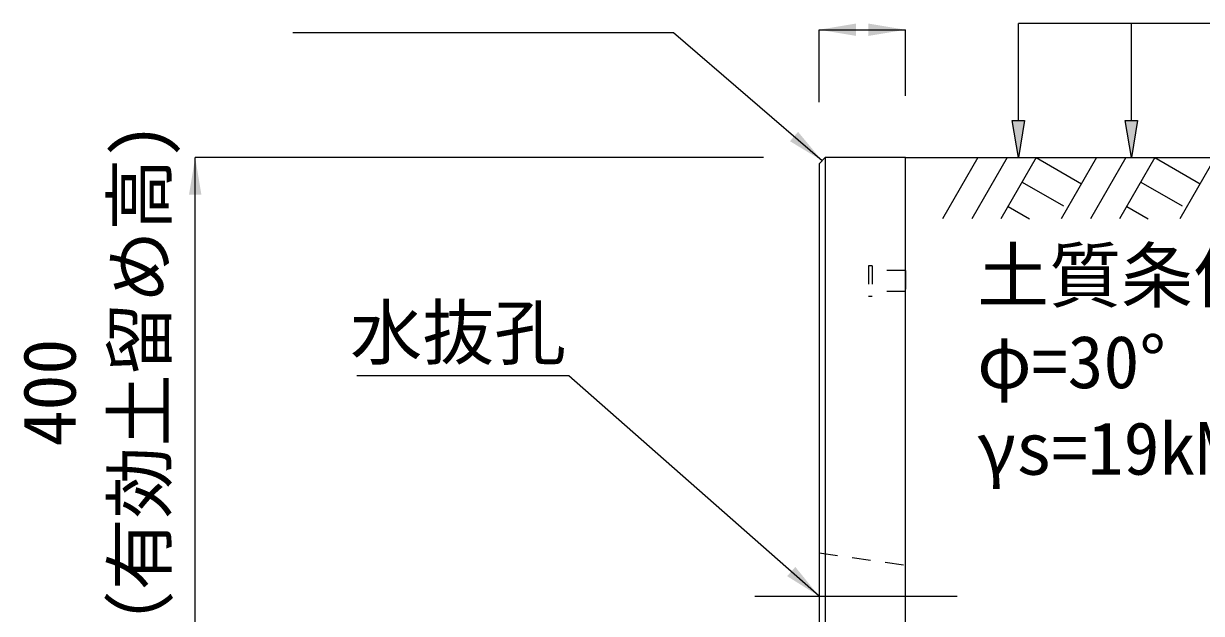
# Model space of a CAD drawing. Units: millimetres at full size. Extents: x 187207 to 255567, y 882048 to 905686.
# Drawn here: x 198970 to 199924, y 903276 to 903754 of the extents above; entities that cross this region are included whole.
import ezdxf
from ezdxf.enums import TextEntityAlignment as Align

# ---------------------------------------------------------------- set-up
doc = ezdxf.new("R2010")
doc.units = ezdxf.units.MM
doc.header["$LTSCALE"] = 20
doc.linetypes.add('USER1', pattern=[28.575, 19.05, -3.175, 3.175, -3.175])
doc.linetypes.add('USER2', pattern=[1.35, 0.75, -0.6])
for name, color, linetype, lineweight in [('0_2', 7, 'Continuous', 20), ('パネックス', 2, 'Continuous', 13), ('寸法線', 7, 'Continuous', 13), ('引出線', 4, 'Continuous', 13), ('ｲﾝｻｰﾄ', 3, 'USER2', 9), ('ﾊｯﾁﾝｸﾞ', 7, 'Continuous', 5)]:
    doc.layers.add(name, color=color, linetype=linetype, lineweight=lineweight)
doc.styles.add('ＭＳ ゴシック', font='')
doc.styles.get('ＭＳ ゴシック').set_extended_font_data('MS Gothic')

# ---------------------------------------------------------------- blocks, each defined once
blk = doc.blocks.new('filled_arrow')
at = {"color": 0, "linetype": 'Continuous', "lineweight": -2}
blk.add_solid([(7.5, 1.25), (0, 0), (7.5, -1.25)], dxfattribs=at)

msp = doc.modelspace()

# ---------------------------------------------------------------- hatches: boundary and pattern name
at = {"layer": '寸法線'}
for points in [[(199780.79, 903675.37), (199775.79, 903645.37), (199770.79, 903675.37)], [(199872.2, 903675.37), (199867.2, 903645.37), (199862.2, 903675.37)]]:
    msp.add_hatch(color=256, dxfattribs=at).paths.add_polyline_path(points)

# ---------------------------------------------------------------- linework, layer by layer
at = {"layer": '0_2'}
msp.add_line((199684.37, 903645.37), (200084.37, 903645.37), dxfattribs=at)
at = {"layer": 'パネックス'}
for p, q in [((199619.37, 903645.37), (199614.37, 903640.37)), ((199684.37, 903645.37), (199619.37, 903645.37)), ((199684.37, 902840.37), (199684.37, 903645.37)), ((199614.37, 903640.37), (199614.37, 903245.37))]:
    msp.add_line(p, q, dxfattribs=at)
at = {"layer": 'パネックス', "lineweight": 5}
msp.add_line((199619.37, 903645.37), (199619.37, 903245.37), dxfattribs=at)
at = {"layer": 'パネックス', "linetype": 'USER2', "lineweight": 9}
msp.add_line((199614.37, 903325.37), (199684.37, 903315.37), dxfattribs=at)
at = {"layer": '寸法線', "lineweight": 9}
for p, q in [((200175.79, 903753.92), (199775.79, 903753.92)), ((199775.79, 903675.37), (199775.79, 903753.92)), ((199867.2, 903675.37), (199867.2, 903753.92))]:
    msp.add_line(p, q, dxfattribs=at)
at = {"layer": '寸法線'}
for p, q in [((199614.37, 903748.92), (199684.37, 903748.92)), ((199614.37, 903690.37), (199614.37, 903748.92)), ((199684.37, 903695.37), (199684.37, 903748.92)), ((199109.37, 903245.37), (199109.37, 903645.37)), ((199569.37, 903645.37), (199109.37, 903645.37)), ((199734.37, 903645.37), (200165.22, 903645.37))]:
    msp.add_line(p, q, dxfattribs=at)
at = {"layer": '寸法線', "linetype": 'USER1', "lineweight": 9}
msp.add_line((199562.52, 903290.37), (199726.23, 903290.37), dxfattribs=at)
at = {"layer": '寸法線', "lineweight": 9}
for points in [[(199780.79, 903675.37), (199775.79, 903645.37), (199770.79, 903675.37)], [(199872.2, 903675.37), (199867.2, 903645.37), (199862.2, 903675.37)]]:
    msp.add_lwpolyline(points, close=True, dxfattribs=at)
at = {"layer": '引出線'}
for points in [[(199616.87, 903642.87), (199496.66, 903746.33), (199188.41, 903746.33)], [(199614.37, 903290.37), (199411.91, 903468.82), (199240.17, 903468.82)]]:
    msp.add_lwpolyline(points, dxfattribs=at)
at = {"layer": 'ｲﾝｻｰﾄ'}
for p, q in [((199657.37, 903557.87), (199654.37, 903557.87)), ((199654.37, 903557.87), (199654.37, 903532.87)), ((199657.37, 903557.87), (199657.37, 903532.87)), ((199684.37, 903553.87), (199657.37, 903553.87)), ((199684.37, 903553.87), (199684.37, 903536.87)), ((199657.37, 903532.87), (199654.37, 903532.87)), ((199684.37, 903536.87), (199657.37, 903536.87))]:
    msp.add_line(p, q, dxfattribs=at)
at = {"layer": 'ﾊｯﾁﾝｸﾞ', "lineweight": 9}
for p, q in [((199743.02, 903645.36), (199714.37, 903595.74)), ((199766.64, 903645.36), (199737.99, 903595.74)), ((199790.27, 903645.36), (199761.62, 903595.74)), ((199790.27, 903645.36), (199826.83, 903624.25)), ((199839.02, 903645.36), (199810.37, 903595.74)), ((199862.64, 903645.36), (199833.99, 903595.74)), ((199886.27, 903645.36), (199857.62, 903595.74)), ((199886.27, 903645.36), (199922.83, 903624.25)), ((199935.02, 903645.36), (199906.37, 903595.74)), ((199778.84, 903625.58), (199812.26, 903606.29)), ((199874.84, 903625.58), (199908.26, 903606.29)), ((199767.42, 903605.79), (199784.84, 903595.74)), ((199863.42, 903605.79), (199880.84, 903595.74))]:
    msp.add_line(p, q, dxfattribs=at)

# ---------------------------------------------------------------- block references
at = {"layer": '寸法線', "xscale": 4, "yscale": 4}
msp.add_blockref('filled_arrow', (199614.37, 903748.92), dxfattribs=at)
for p, rotation in [((199684.37, 903748.92), 180), ((199109.37, 903645.37), 270)]:
    msp.add_blockref('filled_arrow', p, dxfattribs=dict(at, rotation=rotation))
at = {"layer": '引出線', "xscale": 4, "yscale": 4}
for p, rotation in [((199616.87, 903642.87), 139.3), ((199614.37, 903290.37), 138.6)]:
    msp.add_blockref('filled_arrow', p, dxfattribs=dict(at, rotation=rotation))

# ---------------------------------------------------------------- texts
at = {"layer": '寸法線', "style": 'ＭＳ ゴシック'}
for s, p in [('（有効土留め高)', (199098.58, 903236.73)), ('400', (199025.45, 903411.56))]:
    msp.add_text(s, height=42.72, rotation=90, dxfattribs=at).set_placement(p, align=Align.BOTTOM_LEFT)
for s, p in [('土質条件', (199742.34, 903571.38)), ('φ=30°', (199742.34, 903501.38)), ('γs=19kN/ｍ3', (199742.34, 903431.38))]:
    msp.add_text(s, height=42.72, dxfattribs=at).set_placement(p, align=Align.TOP_LEFT)
at = {"layer": '引出線', "style": 'ＭＳ ゴシック'}
msp.add_text('水抜孔', height=42.72, dxfattribs=at).set_placement((199409.66, 903525.1), align=Align.TOP_RIGHT)

doc.saveas('drawing.dxf')
